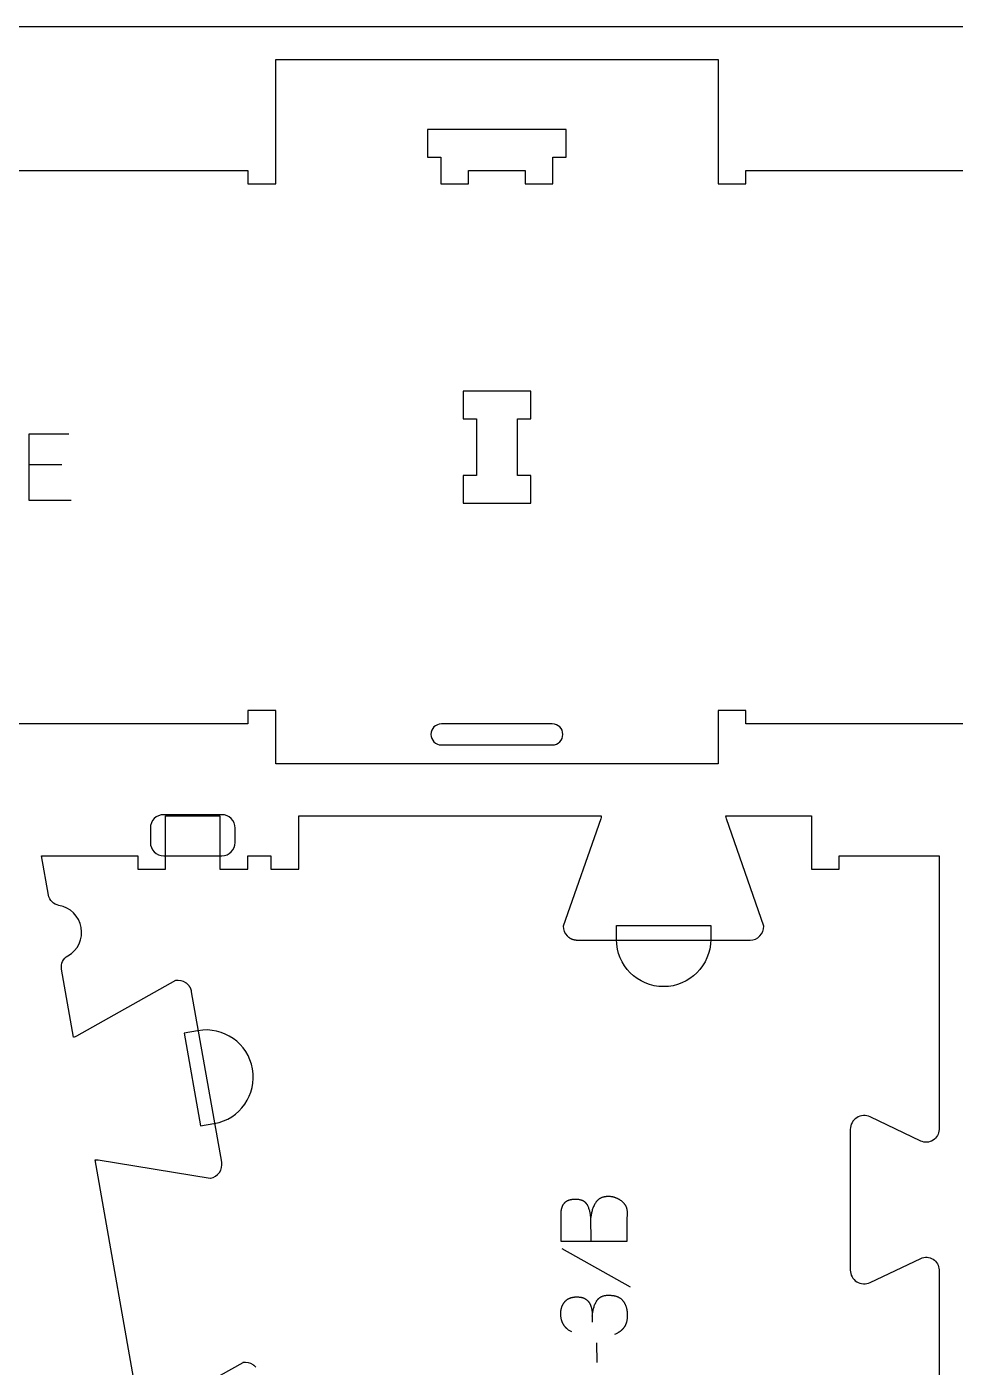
# Model space of a CAD drawing. Extents: x -13885 to -10701, y -10461 to -4867.
# Drawn here: x -11915 to -11496, y -7495 to -6891 of the extents above; entities that cross this region are included whole.
import ezdxf

# ---------------------------------------------------------------- set-up
doc = ezdxf.new("R2010")
doc.units = 0
for name, color, linetype in [('0_SHEET_SPRUCEPLY_2440X122', 1, 'CONTINUOUS'), ('1_ANYTOOL_1MMDEEP_LABELS_S', 2, 'CONTINUOUS'), ('3_ANYTOOL_CUTTHROUGH_INSID', 4, 'CONTINUOUS'), ('4_ANYTOOL_CUTTHROUGH_OUTSI', 5, 'CONTINUOUS'), ('5_ANYTOOL_HALF_MILL_9MM_IN', 3, 'CONTINUOUS')]:
    doc.layers.add(name, color=color, linetype=linetype)

msp = doc.modelspace()

# ---------------------------------------------------------------- linework, layer by layer
at = {"layer": '0_SHEET_SPRUCEPLY_2440X122'}
msp.add_lwpolyline([(-13513.11, -6891.21), (-13513.11, -8111.21), (-11073.11, -8111.21), (-11073.11, -6891.21)], close=True, dxfattribs=at)
at = {"layer": '1_ANYTOOL_1MMDEEP_LABELS_S'}
for points in [[(-11895, -7104.75), (-11913.94, -7104.75), (-11913.94, -7074.75), (-11896.11, -7074.75)], [(-11899.29, -7088.68), (-11913.94, -7088.68)], [(-11674.28, -7438.6), (-11644.28, -7438.6), (-11644.28, -7428.91), (-11644.19, -7426.38), (-11644.19, -7426.15), (-11644.19, -7425.93), (-11644.19, -7425.7), (-11644.21, -7425.48), (-11644.22, -7425.27), (-11644.25, -7425.06), (-11644.27, -7424.85), (-11644.31, -7424.64), (-11644.35, -7424.43), (-11644.39, -7424.23), (-11644.44, -7424.04), (-11644.5, -7423.84), (-11644.56, -7423.65), (-11644.63, -7423.46), (-11644.7, -7423.28), (-11644.78, -7423.1), (-11644.86, -7422.92), (-11644.95, -7422.74), (-11645.05, -7422.57), (-11645.15, -7422.4), (-11645.25, -7422.24), (-11645.36, -7422.07), (-11645.48, -7421.91), (-11645.6, -7421.76), (-11645.73, -7421.6), (-11645.87, -7421.45), (-11646.01, -7421.31), (-11646.15, -7421.16), (-11646.3, -7421.02), (-11646.46, -7420.88), (-11646.62, -7420.75), (-11646.79, -7420.62), (-11646.96, -7420.49), (-11647.13, -7420.36), (-11647.3, -7420.25), (-11647.48, -7420.13), (-11647.65, -7420.02), (-11647.83, -7419.91), (-11648, -7419.81), (-11648.18, -7419.71), (-11648.36, -7419.61), (-11648.54, -7419.52), (-11648.73, -7419.43), (-11648.91, -7419.35), (-11649.09, -7419.27), (-11649.28, -7419.2), (-11649.46, -7419.12), (-11649.65, -7419.06), (-11649.84, -7418.99), (-11650.03, -7418.94), (-11650.22, -7418.88), (-11650.41, -7418.83), (-11650.61, -7418.78), (-11650.8, -7418.74), (-11651, -7418.7), (-11651.19, -7418.67), (-11651.39, -7418.64), (-11651.59, -7418.61), (-11651.79, -7418.59), (-11651.99, -7418.57), (-11652.19, -7418.56), (-11652.4, -7418.55), (-11652.6, -7418.54), (-11652.81, -7418.54), (-11653.06, -7418.54), (-11653.31, -7418.55), (-11653.55, -7418.56), (-11653.79, -7418.58), (-11654.02, -7418.61), (-11654.25, -7418.64), (-11654.48, -7418.68), (-11654.7, -7418.72), (-11654.92, -7418.77), (-11655.13, -7418.82), (-11655.34, -7418.88), (-11655.54, -7418.95), (-11655.74, -7419.02), (-11655.93, -7419.1), (-11656.12, -7419.18), (-11656.31, -7419.27), (-11656.4, -7419.31), (-11656.49, -7419.36), (-11656.57, -7419.41), (-11656.66, -7419.46), (-11656.75, -7419.51), (-11656.83, -7419.57), (-11656.92, -7419.62), (-11657, -7419.68), (-11657.08, -7419.73), (-11657.16, -7419.79), (-11657.24, -7419.85), (-11657.32, -7419.92), (-11657.4, -7419.98), (-11657.48, -7420.04), (-11657.55, -7420.11), (-11657.62, -7420.18), (-11657.7, -7420.25), (-11657.77, -7420.32), (-11657.84, -7420.39), (-11657.91, -7420.46), (-11657.98, -7420.54), (-11658.05, -7420.61), (-11658.18, -7420.77), (-11658.3, -7420.93), (-11658.43, -7421.1), (-11658.54, -7421.27), (-11658.66, -7421.45), (-11658.87, -7421.82), (-11659.08, -7422.19), (-11659.27, -7422.57), (-11659.45, -7422.96), (-11659.62, -7423.35), (-11659.78, -7423.75), (-11659.93, -7424.15), (-11660.07, -7424.56), (-11660.19, -7424.98), (-11660.3, -7425.4), (-11660.4, -7425.82), (-11660.49, -7426.26), (-11660.57, -7426.7), (-11660.64, -7427.14), (-11660.69, -7427.59), (-11660.74, -7428.05)], [(-11660.61, -7438.6), (-11660.74, -7428.05), (-11660.77, -7427.65), (-11660.81, -7427.26), (-11660.86, -7426.87), (-11660.91, -7426.49), (-11660.98, -7426.11), (-11661.06, -7425.74), (-11661.14, -7425.38), (-11661.23, -7425.01), (-11661.34, -7424.66), (-11661.45, -7424.31), (-11661.57, -7423.97), (-11661.7, -7423.63), (-11661.83, -7423.3), (-11661.98, -7422.97), (-11662.14, -7422.65), (-11662.3, -7422.33), (-11662.34, -7422.25), (-11662.39, -7422.18), (-11662.43, -7422.1), (-11662.48, -7422.03), (-11662.53, -7421.95), (-11662.58, -7421.88), (-11662.63, -7421.81), (-11662.68, -7421.74), (-11662.74, -7421.68), (-11662.79, -7421.61), (-11662.85, -7421.54), (-11662.91, -7421.48), (-11662.96, -7421.42), (-11663.03, -7421.35), (-11663.09, -7421.29), (-11663.15, -7421.23), (-11663.22, -7421.18), (-11663.28, -7421.12), (-11663.35, -7421.06), (-11663.42, -7421.01), (-11663.49, -7420.96), (-11663.56, -7420.9), (-11663.63, -7420.85), (-11663.71, -7420.8), (-11663.78, -7420.75), (-11663.86, -7420.71), (-11663.94, -7420.66), (-11664.02, -7420.62), (-11664.1, -7420.57), (-11664.18, -7420.53), (-11664.27, -7420.49), (-11664.35, -7420.45), (-11664.44, -7420.41), (-11664.53, -7420.37), (-11664.71, -7420.3), (-11664.89, -7420.24), (-11665.08, -7420.18), (-11665.28, -7420.12), (-11665.48, -7420.07), (-11665.69, -7420.02), (-11665.9, -7419.98), (-11666.12, -7419.94), (-11666.35, -7419.91), (-11666.58, -7419.88), (-11666.81, -7419.86), (-11667.05, -7419.85), (-11667.3, -7419.83), (-11667.55, -7419.83), (-11667.81, -7419.82), (-11668.21, -7419.83), (-11668.4, -7419.84), (-11668.59, -7419.85), (-11668.78, -7419.86), (-11668.96, -7419.88), (-11669.15, -7419.9), (-11669.32, -7419.93), (-11669.5, -7419.96), (-11669.67, -7419.99), (-11669.84, -7420.02), (-11670.01, -7420.06), (-11670.17, -7420.1), (-11670.33, -7420.14), (-11670.49, -7420.19), (-11670.64, -7420.24), (-11670.79, -7420.3), (-11670.94, -7420.35), (-11671.08, -7420.41), (-11671.22, -7420.48), (-11671.36, -7420.54), (-11671.49, -7420.61), (-11671.62, -7420.69), (-11671.75, -7420.76), (-11671.88, -7420.84), (-11672, -7420.93), (-11672.12, -7421.01), (-11672.23, -7421.1), (-11672.34, -7421.2), (-11672.45, -7421.29), (-11672.56, -7421.39), (-11672.66, -7421.5), (-11672.76, -7421.6), (-11672.86, -7421.71), (-11672.95, -7421.82), (-11673.04, -7421.94), (-11673.13, -7422.06), (-11673.21, -7422.18), (-11673.29, -7422.31), (-11673.37, -7422.44), (-11673.44, -7422.57), (-11673.51, -7422.7), (-11673.58, -7422.84), (-11673.65, -7422.98), (-11673.71, -7423.13), (-11673.77, -7423.28), (-11673.82, -7423.43), (-11673.87, -7423.58), (-11673.92, -7423.74), (-11673.97, -7423.9), (-11674.01, -7424.07), (-11674.05, -7424.24), (-11674.09, -7424.41), (-11674.12, -7424.58), (-11674.15, -7424.76), (-11674.18, -7424.94), (-11674.2, -7425.13), (-11674.22, -7425.31), (-11674.24, -7425.51), (-11674.25, -7425.7), (-11674.27, -7426.1), (-11674.28, -7426.51), (-11674.28, -7438.6)], [(-11673.81, -7442.02), (-11643.04, -7459.21)], [(-11669.35, -7479.57), (-11669.65, -7479.41), (-11669.95, -7479.24), (-11670.23, -7479.07), (-11670.51, -7478.89), (-11670.77, -7478.71), (-11671.03, -7478.52), (-11671.27, -7478.33), (-11671.39, -7478.22), (-11671.51, -7478.12), (-11671.62, -7478.02), (-11671.73, -7477.91), (-11671.84, -7477.81), (-11671.95, -7477.7), (-11672.05, -7477.59), (-11672.16, -7477.48), (-11672.26, -7477.36), (-11672.35, -7477.25), (-11672.45, -7477.13), (-11672.54, -7477.02), (-11672.63, -7476.9), (-11672.72, -7476.78), (-11672.8, -7476.65), (-11672.89, -7476.53), (-11672.97, -7476.4), (-11673.05, -7476.28), (-11673.12, -7476.15), (-11673.2, -7476.02), (-11673.27, -7475.89), (-11673.34, -7475.75), (-11673.4, -7475.62), (-11673.47, -7475.48), (-11673.53, -7475.34), (-11673.59, -7475.2), (-11673.64, -7475.06), (-11673.7, -7474.92), (-11673.75, -7474.78), (-11673.8, -7474.63), (-11673.84, -7474.48), (-11673.89, -7474.33), (-11673.97, -7474.03), (-11674.04, -7473.72), (-11674.11, -7473.41), (-11674.16, -7473.08), (-11674.2, -7472.76), (-11674.24, -7472.42), (-11674.26, -7472.08), (-11674.27, -7471.73), (-11674.28, -7471.38), (-11674.28, -7471.17), (-11674.27, -7470.96), (-11674.26, -7470.76), (-11674.25, -7470.55), (-11674.23, -7470.35), (-11674.21, -7470.16), (-11674.19, -7469.96), (-11674.16, -7469.77), (-11674.13, -7469.58), (-11674.09, -7469.39), (-11674.06, -7469.2), (-11674.01, -7469.02), (-11673.97, -7468.84), (-11673.92, -7468.66), (-11673.86, -7468.48), (-11673.81, -7468.31), (-11673.75, -7468.14), (-11673.68, -7467.97), (-11673.61, -7467.81), (-11673.54, -7467.64), (-11673.47, -7467.48), (-11673.39, -7467.32), (-11673.3, -7467.17), (-11673.22, -7467.01), (-11673.13, -7466.86), (-11673.03, -7466.71), (-11672.94, -7466.57), (-11672.84, -7466.42), (-11672.73, -7466.28), (-11672.62, -7466.14), (-11672.51, -7466.01), (-11672.39, -7465.87), (-11672.27, -7465.74), (-11672.15, -7465.62), (-11672.03, -7465.5), (-11671.9, -7465.38), (-11671.77, -7465.26), (-11671.63, -7465.15), (-11671.49, -7465.05), (-11671.35, -7464.95), (-11671.21, -7464.85), (-11671.06, -7464.76), (-11670.91, -7464.67), (-11670.76, -7464.59), (-11670.6, -7464.51), (-11670.44, -7464.43), (-11670.28, -7464.36), (-11670.11, -7464.29), (-11669.94, -7464.23), (-11669.77, -7464.17), (-11669.59, -7464.12), (-11669.42, -7464.07), (-11669.24, -7464.02), (-11669.05, -7463.98), (-11668.86, -7463.94), (-11668.67, -7463.91), (-11668.48, -7463.88), (-11668.28, -7463.86), (-11668.08, -7463.83), (-11667.88, -7463.82), (-11667.67, -7463.81), (-11667.46, -7463.8), (-11667.25, -7463.79), (-11666.69, -7463.8), (-11666.36, -7463.81), (-11666.04, -7463.84), (-11665.73, -7463.87), (-11665.42, -7463.91), (-11665.28, -7463.93), (-11665.13, -7463.96), (-11664.99, -7463.99), (-11664.85, -7464.02), (-11664.72, -7464.05), (-11664.58, -7464.08), (-11664.45, -7464.12), (-11664.32, -7464.16), (-11664.2, -7464.2), (-11664.07, -7464.25), (-11663.95, -7464.29), (-11663.83, -7464.34), (-11663.72, -7464.39), (-11663.6, -7464.45), (-11663.49, -7464.5), (-11663.39, -7464.56), (-11663.28, -7464.62), (-11663.18, -7464.68), (-11663.08, -7464.75), (-11662.98, -7464.81), (-11662.89, -7464.88), (-11662.79, -7464.95), (-11662.61, -7465.1), (-11662.44, -7465.25), (-11662.28, -7465.41), (-11662.12, -7465.57), (-11662.04, -7465.65), (-11661.97, -7465.73), (-11661.89, -7465.81), (-11661.82, -7465.9), (-11661.75, -7465.98), (-11661.68, -7466.07), (-11661.62, -7466.16), (-11661.55, -7466.25), (-11661.49, -7466.34), (-11661.43, -7466.43), (-11661.37, -7466.52), (-11661.31, -7466.62), (-11661.25, -7466.71), (-11661.19, -7466.81), (-11661.14, -7466.9), (-11661.09, -7467), (-11661.04, -7467.1), (-11660.99, -7467.2), (-11660.94, -7467.3), (-11660.9, -7467.4), (-11660.86, -7467.51), (-11660.81, -7467.61), (-11660.74, -7467.82), (-11660.66, -7468.04), (-11660.59, -7468.26), (-11660.53, -7468.48), (-11660.47, -7468.7), (-11660.42, -7468.92), (-11660.36, -7469.15), (-11660.32, -7469.38), (-11660.28, -7469.61), (-11660.24, -7469.84), (-11660.2, -7470.08), (-11660.17, -7470.31), (-11660.15, -7470.55), (-11660.13, -7470.79), (-11660.11, -7471.04), (-11660.1, -7471.28), (-11660.09, -7471.53), (-11660.05, -7475.24)], [(-11660.05, -7472.45), (-11660.02, -7472.02), (-11659.99, -7471.58), (-11659.94, -7471.15), (-11659.88, -7470.73), (-11659.81, -7470.31), (-11659.73, -7469.89), (-11659.63, -7469.48), (-11659.53, -7469.08), (-11659.42, -7468.68), (-11659.29, -7468.28), (-11659.16, -7467.88), (-11659.01, -7467.49), (-11658.85, -7467.11), (-11658.68, -7466.73), (-11658.5, -7466.35), (-11658.31, -7465.98), (-11658.21, -7465.8), (-11658.11, -7465.62), (-11658.06, -7465.54), (-11658, -7465.45), (-11657.94, -7465.37), (-11657.89, -7465.29), (-11657.83, -7465.21), (-11657.77, -7465.13), (-11657.7, -7465.05), (-11657.64, -7464.98), (-11657.58, -7464.9), (-11657.51, -7464.83), (-11657.45, -7464.76), (-11657.38, -7464.69), (-11657.31, -7464.62), (-11657.24, -7464.55), (-11657.17, -7464.49), (-11657.1, -7464.42), (-11657.02, -7464.36), (-11656.95, -7464.3), (-11656.87, -7464.24), (-11656.79, -7464.18), (-11656.72, -7464.12), (-11656.64, -7464.07), (-11656.56, -7464.01), (-11656.47, -7463.96), (-11656.39, -7463.91), (-11656.31, -7463.86), (-11656.22, -7463.81), (-11656.13, -7463.76), (-11656.05, -7463.72), (-11655.96, -7463.67), (-11655.87, -7463.63), (-11655.78, -7463.59), (-11655.68, -7463.55), (-11655.59, -7463.51), (-11655.4, -7463.44), (-11655.2, -7463.37), (-11655, -7463.31), (-11654.79, -7463.26), (-11654.58, -7463.21), (-11654.37, -7463.17), (-11654.15, -7463.13), (-11653.92, -7463.1), (-11653.69, -7463.07), (-11653.46, -7463.05), (-11653.22, -7463.04), (-11652.97, -7463.03), (-11652.72, -7463.02), (-11652.44, -7463.03), (-11652.17, -7463.03), (-11651.9, -7463.05), (-11651.64, -7463.06), (-11651.38, -7463.08), (-11651.12, -7463.11), (-11650.87, -7463.14), (-11650.63, -7463.18), (-11650.39, -7463.22), (-11650.16, -7463.27), (-11649.93, -7463.32), (-11649.7, -7463.37), (-11649.48, -7463.43), (-11649.27, -7463.5), (-11649.06, -7463.57), (-11648.85, -7463.65), (-11648.65, -7463.73), (-11648.46, -7463.81), (-11648.27, -7463.9), (-11648.08, -7463.99), (-11647.9, -7464.09), (-11647.73, -7464.2), (-11647.56, -7464.31), (-11647.39, -7464.42), (-11647.23, -7464.54), (-11647.08, -7464.66), (-11646.93, -7464.79), (-11646.85, -7464.86), (-11646.78, -7464.93), (-11646.71, -7465), (-11646.64, -7465.07), (-11646.57, -7465.14), (-11646.51, -7465.21), (-11646.44, -7465.28), (-11646.38, -7465.36), (-11646.25, -7465.51), (-11646.13, -7465.67), (-11646.01, -7465.83), (-11645.9, -7465.99), (-11645.79, -7466.16), (-11645.68, -7466.33), (-11645.58, -7466.5), (-11645.48, -7466.68), (-11645.39, -7466.86), (-11645.3, -7467.05), (-11645.21, -7467.24), (-11645.13, -7467.43), (-11645.05, -7467.63), (-11644.97, -7467.83), (-11644.9, -7468.03), (-11644.84, -7468.24), (-11644.77, -7468.45), (-11644.71, -7468.66), (-11644.66, -7468.88), (-11644.6, -7469.1), (-11644.56, -7469.32), (-11644.51, -7469.55), (-11644.47, -7469.78), (-11644.43, -7470.01), (-11644.4, -7470.25), (-11644.35, -7470.74), (-11644.31, -7471.24), (-11644.29, -7471.75), (-11644.28, -7472.28), (-11644.28, -7472.66), (-11644.3, -7473.04), (-11644.33, -7473.4), (-11644.37, -7473.76), (-11644.42, -7474.11), (-11644.45, -7474.29), (-11644.48, -7474.46), (-11644.51, -7474.63), (-11644.55, -7474.79), (-11644.59, -7474.96), (-11644.64, -7475.12), (-11644.68, -7475.28), (-11644.73, -7475.44), (-11644.78, -7475.6), (-11644.84, -7475.75), (-11644.89, -7475.91), (-11644.95, -7476.06), (-11645.02, -7476.21), (-11645.08, -7476.36), (-11645.15, -7476.5), (-11645.22, -7476.64), (-11645.29, -7476.79), (-11645.37, -7476.93), (-11645.45, -7477.06), (-11645.53, -7477.2), (-11645.62, -7477.33), (-11645.7, -7477.47), (-11645.79, -7477.6), (-11645.89, -7477.73), (-11645.98, -7477.85), (-11646.08, -7477.98), (-11646.18, -7478.1), (-11646.29, -7478.22), (-11646.4, -7478.34), (-11646.51, -7478.46), (-11646.62, -7478.57), (-11646.73, -7478.68), (-11646.85, -7478.79), (-11646.97, -7478.9), (-11647.1, -7479.01), (-11647.22, -7479.12), (-11647.35, -7479.22), (-11647.49, -7479.32), (-11647.62, -7479.42), (-11647.76, -7479.52), (-11647.9, -7479.61), (-11648.04, -7479.71), (-11648.19, -7479.8), (-11648.34, -7479.89), (-11648.64, -7480.06), (-11648.96, -7480.23), (-11649.29, -7480.39), (-11649.63, -7480.54), (-11649.98, -7480.68)], [(-11658.16, -7484.54), (-11658.08, -7493.32)]]:
    msp.add_lwpolyline(points, dxfattribs=at)
at = {"layer": '3_ANYTOOL_CUTTHROUGH_INSID', "color": 4}
for points in [[(-11690.34, -6955.95), (-11690.34, -6961.95), (-11677.84, -6961.95), (-11677.84, -6949.95), (-11671.84, -6949.95), (-11671.84, -6937.45), (-11734.34, -6937.45), (-11734.34, -6949.95), (-11728.34, -6949.95), (-11728.34, -6961.95), (-11715.84, -6961.95), (-11715.84, -6955.95)], [(-11712.34, -7067.91), (-11712.34, -7093.41), (-11718.34, -7093.41), (-11718.34, -7105.91), (-11687.84, -7105.91), (-11687.84, -7093.41), (-11693.84, -7093.41), (-11693.84, -7067.91), (-11687.84, -7067.91), (-11687.84, -7055.41), (-11718.34, -7055.41), (-11718.34, -7067.91)]]:
    msp.add_lwpolyline(points, close=True, dxfattribs=at)
msp.add_lwpolyline([(-11728.09, -7214.95), (-11678.09, -7214.95, 1), (-11678.09, -7205.45), (-11728.09, -7205.45, 1)], format="xyb", close=True, dxfattribs=at)
at = {"layer": '4_ANYTOOL_CUTTHROUGH_OUTSI', "color": 5}
for points in [[(-11953.34, -6955.95), (-11853.09, -6955.95), (-11815.34, -6955.95), (-11815.34, -6961.95), (-11802.84, -6961.95), (-11802.84, -6905.95), (-11603.34, -6905.95), (-11603.34, -6961.95), (-11590.84, -6961.95), (-11590.84, -6955.95), (-11452.84, -6955.95)], [(-11452.84, -7205.45), (-11590.84, -7205.45), (-11590.84, -7199.45), (-11603.34, -7199.45), (-11603.34, -7223.45), (-11802.84, -7223.45), (-11802.84, -7199.45), (-11815.34, -7199.45), (-11815.34, -7205.45), (-11853.09, -7205.45), (-11953.34, -7205.45)]]:
    msp.add_lwpolyline(points, dxfattribs=at)
for points in [[(-11863.62, -7518.94), (-11884.23, -7402.05, -0.061485), (-11882.82, -7402.04), (-11832.34, -7410.3), (-11832.3, -7410.31), (-11832.25, -7410.3), (-11832.25, -7410.3, 0.414214), (-11827.18, -7403.06), (-11840.73, -7326.24), (-11840.76, -7326.1), (-11840.79, -7325.95), (-11840.82, -7325.8), (-11840.86, -7325.66), (-11840.9, -7325.51), (-11840.95, -7325.36), (-11841, -7325.22), (-11841.05, -7325.08), (-11841.11, -7324.93), (-11841.17, -7324.79), (-11841.24, -7324.65), (-11841.31, -7324.51), (-11841.38, -7324.37), (-11841.45, -7324.24), (-11841.53, -7324.1), (-11841.61, -7323.97), (-11841.7, -7323.84), (-11841.79, -7323.71), (-11841.88, -7323.59), (-11841.97, -7323.47), (-11842.07, -7323.34), (-11842.17, -7323.23), (-11842.27, -7323.11), (-11842.38, -7323), (-11842.49, -7322.89), (-11842.6, -7322.78), (-11842.71, -7322.68), (-11842.82, -7322.58), (-11842.94, -7322.48), (-11843.06, -7322.39), (-11843.18, -7322.3), (-11843.3, -7322.21, 0.198912), (-11847.97, -7321.17), (-11848.01, -7321.18), (-11848.05, -7321.2), (-11892.66, -7346.23), (-11892.66, -7346.23, -0.061485), (-11893.99, -7346.7), (-11899.39, -7316.04, -0.317837), (-11896.56, -7310.03, 0.317837), (-11890.52, -7297.24, 0.317837), (-11900.57, -7287.29, -0.317837), (-11905.29, -7282.61), (-11908.41, -7264.91), (-11864.96, -7264.91), (-11864.96, -7270.91), (-11852.46, -7270.91), (-11852.46, -7246.91), (-11827.96, -7246.91), (-11827.96, -7270.91), (-11815.46, -7270.91), (-11815.46, -7264.91), (-11804.96, -7264.91), (-11804.96, -7270.91), (-11792.46, -7270.91), (-11792.46, -7246.91), (-11673.47, -7246.91), (-11656.03, -7246.91), (-11656.03, -7246.91, -0.061485), (-11656.26, -7248.3), (-11673.16, -7296.58), (-11673.17, -7296.62), (-11673.17, -7296.66), (-11673.17, -7296.66, 0.198912), (-11671.34, -7301.08), (-11671.24, -7301.19), (-11671.13, -7301.29), (-11671.01, -7301.39), (-11670.9, -7301.49), (-11670.78, -7301.58), (-11670.66, -7301.68), (-11670.53, -7301.77), (-11670.41, -7301.85), (-11670.28, -7301.94), (-11670.15, -7302.02), (-11670.01, -7302.1), (-11669.88, -7302.17), (-11669.74, -7302.24), (-11669.6, -7302.31), (-11669.46, -7302.38), (-11669.32, -7302.44), (-11669.17, -7302.49), (-11669.03, -7302.55), (-11668.88, -7302.6), (-11668.73, -7302.65), (-11668.58, -7302.69), (-11668.43, -7302.73), (-11668.28, -7302.76), (-11668.13, -7302.79), (-11667.98, -7302.82), (-11667.83, -7302.85), (-11667.68, -7302.87), (-11667.53, -7302.88), (-11667.38, -7302.9), (-11667.22, -7302.91), (-11667.07, -7302.91), (-11666.92, -7302.91), (-11588.92, -7302.91, 0.414214), (-11582.67, -7296.66), (-11582.67, -7296.62), (-11582.69, -7296.58), (-11599.59, -7248.3), (-11599.59, -7248.3, -0.061485), (-11599.82, -7246.91), (-11561.22, -7246.91), (-11561.22, -7270.91), (-11548.72, -7270.91), (-11548.72, -7264.91), (-11503.72, -7264.91), (-11503.72, -7388.31), (-11503.72, -7388.31, -0.551268), (-11511.94, -7393.5), (-11534.78, -7382.62, 0.551268), (-11543.72, -7388.27), (-11543.72, -7451.66, 0.257375), (-11540.81, -7456.94, 0.257375), (-11534.78, -7457.3), (-11511.94, -7446.42, -0.551268), (-11503.72, -7451.61), (-11503.72, -7515.01, -0.551268)], [(-11811.8, -7495.47), (-11811.9, -7495.35), (-11812.01, -7495.24), (-11812.11, -7495.13), (-11812.22, -7495.03), (-11812.34, -7494.92), (-11812.45, -7494.82), (-11812.57, -7494.72), (-11812.69, -7494.63), (-11812.81, -7494.54), (-11812.93, -7494.45, 0.198912), (-11817.6, -7493.42), (-11817.64, -7493.42), (-11817.68, -7493.45), (-11862.29, -7518.47)]]:
    msp.add_lwpolyline(points, format="xyb", dxfattribs=at)
at = {"layer": '5_ANYTOOL_HALF_MILL_9MM_IN', "color": 3}
for points in [[(-11853.33, -7246.41, 0.414214), (-11859.33, -7252.41), (-11859.33, -7258.91, 0.414214), (-11853.33, -7264.91), (-11827.08, -7264.91, 0.414214), (-11821.08, -7258.91), (-11821.08, -7252.41, 0.414214), (-11827.08, -7246.41)], [(-11606.67, -7302.66, -1), (-11649.17, -7302.66), (-11649.17, -7302.41), (-11649.17, -7296.41), (-11606.67, -7296.41), (-11606.67, -7302.41), (-11606.67, -7302.66)], [(-11830.51, -7385.62, 1), (-11837.89, -7343.77), (-11838.14, -7343.81), (-11844.05, -7344.85), (-11836.67, -7386.71), (-11830.76, -7385.67), (-11830.51, -7385.62)]]:
    msp.add_lwpolyline(points, format="xyb", close=True, dxfattribs=at)

doc.saveas('drawing.dxf')
